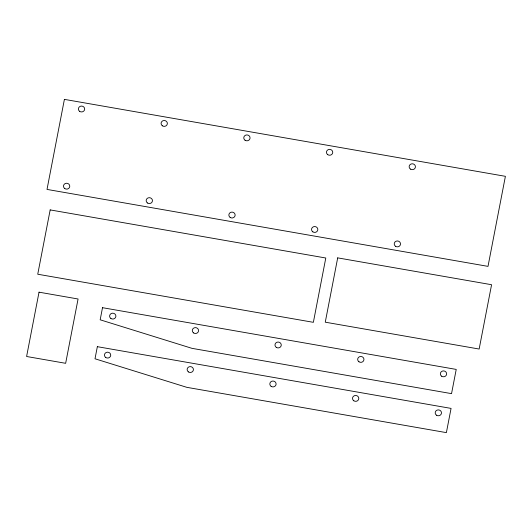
<?xml version="1.0" encoding="UTF-8"?>
<svg xmlns="http://www.w3.org/2000/svg" width="532" height="532" viewBox="0 0 532 532"><rect width="100%" height="100%" fill="white"/><g stroke="black" fill="none" stroke-linecap="round" stroke-linejoin="round"><path stroke-width="0.8" d="M64.405 99.371L47.009 189.412L488.004 266.372L505.4 176.325L64.405 99.371M50.174 209.907L37.745 274.226L313.368 322.326L325.79 258.007L50.174 209.907M39.029 292.174L26.6 356.493L65.649 363.309L78.071 298.991L39.029 292.174M102.51 307.689L100.169 319.798L191.999 348.347L451.542 393.64L456.223 369.414L102.51 307.689M97.349 346.678L95.009 358.787L186.838 387.336L446.381 432.629L451.063 408.403L97.349 346.678M337.694 257.867L325.265 322.186L479.152 349.039L491.581 284.72L337.694 257.867M410.425 169.096A3.152 2.946 2.7 0 0 415.419 167.061A3.152 2.946 2.7 0 0 411.01 164.029A3.152 2.946 2.7 0 0 410.425 169.096M395.515 246.269A3.152 2.946 2.7 0 0 400.503 244.241A3.152 2.946 2.7 0 0 396.101 241.202A3.152 2.946 2.7 0 0 395.515 246.269M327.739 154.666A3.152 2.946 2.7 0 0 332.733 152.631A3.152 2.946 2.7 0 0 328.324 149.598A3.152 2.946 2.7 0 0 327.739 154.666M312.829 231.846A3.152 2.946 2.7 0 0 317.817 229.811A3.152 2.946 2.7 0 0 313.408 226.778A3.152 2.946 2.7 0 0 312.829 231.846M245.053 140.235A3.152 2.946 2.7 0 0 250.047 138.2A3.152 2.946 2.7 0 0 245.638 135.168A3.152 2.946 2.7 0 0 245.053 140.235M230.143 217.415A3.152 2.946 2.7 0 0 235.131 215.38A3.152 2.946 2.7 0 0 230.722 212.348A3.152 2.946 2.7 0 0 230.143 217.415M162.366 125.805A3.152 2.946 2.7 0 0 167.354 123.77A3.152 2.946 2.7 0 0 162.952 120.737A3.152 2.946 2.7 0 0 162.366 125.805M147.457 202.985A3.152 2.946 2.7 0 0 152.445 200.95A3.152 2.946 2.7 0 0 148.036 197.917A3.152 2.946 2.7 0 0 147.457 202.985M79.68 111.374A3.152 2.946 2.7 0 0 84.668 109.339A3.152 2.946 2.7 0 0 80.266 106.307A3.152 2.946 2.7 0 0 79.68 111.374M64.771 188.554A3.152 2.946 2.7 0 0 69.759 186.519A3.152 2.946 2.7 0 0 65.35 183.487A3.152 2.946 2.7 0 0 64.771 188.554M441.64 376.21A3.152 2.946 2.7 0 0 446.627 374.176A3.152 2.946 2.7 0 0 442.218 371.143A3.152 2.946 2.7 0 0 441.64 376.21M358.954 361.78A3.152 2.946 2.7 0 0 363.941 359.745A3.152 2.946 2.7 0 0 359.532 356.713A3.152 2.946 2.7 0 0 358.954 361.78M276.268 347.349A3.152 2.946 2.7 0 0 281.255 345.315A3.152 2.946 2.7 0 0 276.846 342.282A3.152 2.946 2.7 0 0 276.268 347.349M193.582 332.919A3.152 2.946 2.7 0 0 198.569 330.884A3.152 2.946 2.7 0 0 194.16 327.852A3.152 2.946 2.7 0 0 193.582 332.919M110.895 318.488A3.152 2.946 2.7 0 0 115.883 316.454A3.152 2.946 2.7 0 0 111.474 313.421A3.152 2.946 2.7 0 0 110.895 318.488M105.735 357.477A3.152 2.946 2.7 0 0 110.723 355.449A3.152 2.946 2.7 0 0 106.32 352.417A3.152 2.946 2.7 0 0 105.735 357.477M188.421 371.908A3.152 2.946 2.7 0 0 193.409 369.873A3.152 2.946 2.7 0 0 189.006 366.841A3.152 2.946 2.7 0 0 188.421 371.908M271.107 386.338A3.152 2.946 2.7 0 0 276.095 384.303A3.152 2.946 2.7 0 0 271.692 381.271A3.152 2.946 2.7 0 0 271.107 386.338M353.793 400.769A3.152 2.946 2.7 0 0 358.781 398.734A3.152 2.946 2.7 0 0 354.379 395.702A3.152 2.946 2.7 0 0 353.793 400.769M436.479 415.199A3.152 2.946 2.7 0 0 441.474 413.164A3.152 2.946 2.7 0 0 437.065 410.132A3.152 2.946 2.7 0 0 436.479 415.199"/></g></svg>
